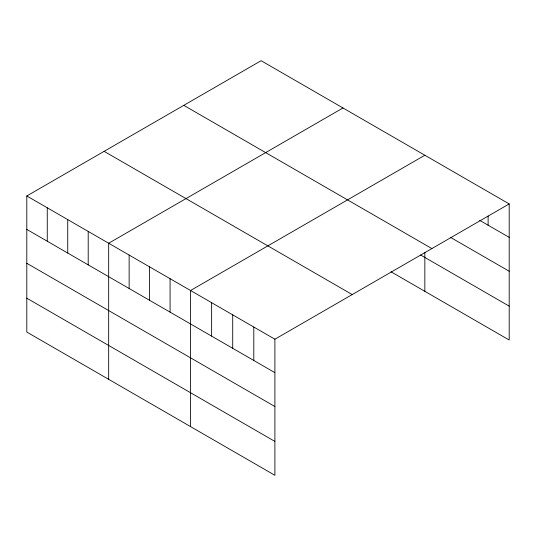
<?xml version="1.0" encoding="UTF-8"?>
<svg xmlns="http://www.w3.org/2000/svg" width="536" height="536" viewBox="0 0 536 536"><rect width="100%" height="100%" fill="white"/><g stroke="black" fill="none" stroke-linecap="round" stroke-linejoin="round"><path stroke-width="0.8" d="M26.8 195.975L274.894 339.214L274.894 475.298L26.8 332.065L26.8 195.975L261.106 60.702L509.2 203.935L509.2 340.025L390.972 271.765M342.98 107.971L108.667 243.244L108.667 379.334M424.847 155.239L190.541 290.512L190.541 426.596M274.894 339.214L509.2 203.935M479.68 220.33L509.2 237.374M450.856 237.569L509.2 271.25M183.788 105.344L431.875 248.577M420.613 255.002L509.2 306.15M104.125 151.34L352.212 294.572M26.8 229.421L274.894 372.654M26.8 263.29L274.894 406.529M26.8 298.19L274.894 441.423M488.115 216.008L488.115 225.2M424.847 252.463L424.847 291.323M253.803 327.04L253.803 360.48M232.718 314.86L232.718 348.306M211.626 302.686L211.626 336.126M170.073 278.693L170.073 312.14M149.604 266.881L149.604 300.321M129.136 255.062L129.136 288.502M88.206 231.431L88.206 264.871M67.737 219.613L67.737 253.052M47.269 207.794L47.269 241.234"/></g></svg>
